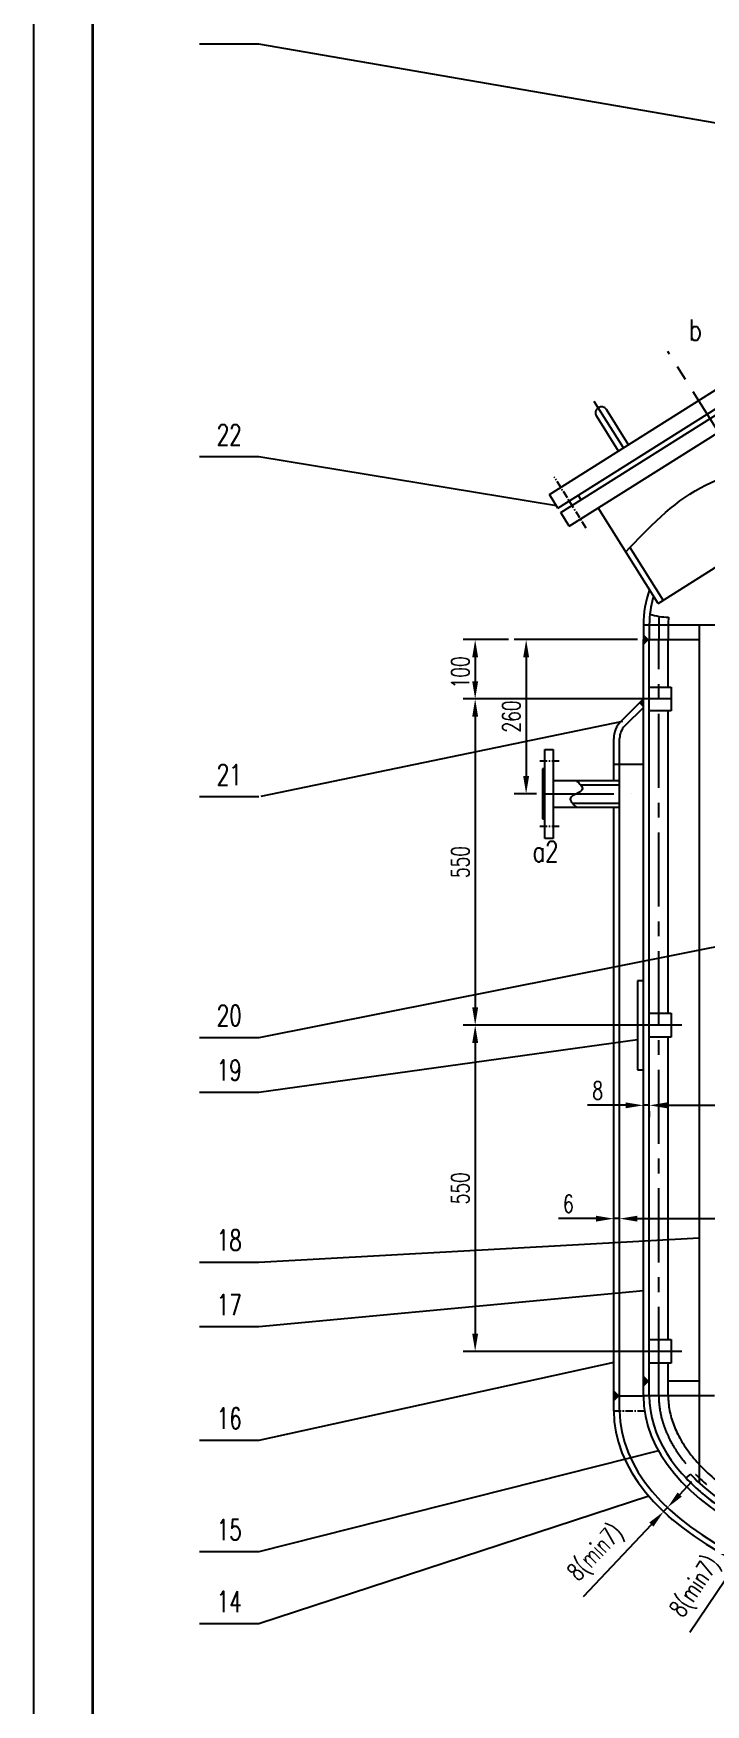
# Model space of a CAD drawing. Extents: x 92764 to 104934, y 26739 to 35166.
# Drawn here: x 98994 to 100128, y 30806 to 33624 of the extents above; entities that cross this region are included whole.
import ezdxf
from ezdxf.enums import TextEntityAlignment as Align

# ---------------------------------------------------------------- set-up
doc = ezdxf.new("R2010")
doc.units = 0
doc.header["$LTSCALE"] = 10
doc.linetypes.add('ACAD_ISO10W100', pattern=[18, 12, -3, 0, -3])
doc.linetypes.add('CENTER', pattern=[2, 1.25, -0.25, 0.25, -0.25])
for name, color, linetype in [('2', 1, 'Continuous'), ('HGJ', 1, 'Continuous'), ('HGJX', 2, 'CENTER'), ('hgjy', 7, 'Continuous'), ('K1', 4, 'Continuous'), ('RENK', 7, 'Continuous'), ('sb', 1, 'Continuous'), ('sbx', 2, 'CENTER'), ('sby', 5, 'Continuous'), ('tank', 1, 'Continuous'), ('tankx', 2, 'ACAD_ISO10W100'), ('tanky', 7, 'Continuous')]:
    doc.layers.add(name, color=color, linetype=linetype)
doc.styles.add('hzfs', font='simplex.shx', dxfattribs={"width": 0.7, "bigfont": 'hzfs.shx'})
doc.dimstyles.new('PVCAD$0', dxfattribs={"dimscale": 10, "dimtxt": 3, "dimasz": 3, "dimexe": 2, "dimexo": 1, "dimgap": 1, "dimtad": 1, "dimdec": 0, "dimzin": 0, "dimdsep": 46, "dimtxsty": 'hzfs', "dimcen": 0, "dimclrd": 4, "dimclre": 4, "dimclrt": 7, "dimadec": 0, "dimazin": 0, "dimtfac": 0.7, "dimtmove": 0, "dimatfit": 0, "dimfxl": 0, "dimarcsym": 0})

# ---------------------------------------------------------------- blocks, each defined once
blk = doc.blocks.new('*D54')
at = {"color": 4, "lineweight": -2}
for p, q in [((100013, 32601.5), (99805.3, 32601.5)), ((99825.3, 32571.5), (99825.3, 32371.5)), ((99843, 32341.5), (99805.3, 32341.5))]:
    blk.add_line(p, q, dxfattribs=at)
at = {"color": 4}
for points in [[(99820.3, 32571.5), (99830.3, 32571.5), (99825.3, 32601.5)], [(99820.3, 32371.5), (99830.3, 32371.5), (99825.3, 32341.5)]]:
    blk.add_solid(points, dxfattribs=at)
at = {"layer": 'DEFPOINTS', "color": 0}
for p in [(100023, 32601.5), (99825.3, 32341.5), (99853, 32341.5)]:
    blk.add_point(p, dxfattribs=at)
at = {"color": 7, "insert": (99800.3, 32472), "char_height": 30, "attachment_point": 5, "rotation": 90, "style": 'hzfs'}
blk.add_mtext('260', dxfattribs=at)
blk = doc.blocks.new('*D57')
at = {"color": 4, "lineweight": -2}
for p, q in [((100234.2, 31124.6), (100250.9, 31149.5)), ((100209.1, 31105.3), (100200.8, 31110.9)), ((100203.8, 31097.5), (100195.5, 31103.1)), ((100217.4, 31099.7), (100212.1, 31091.9)), ((100195.4, 31067), (100101.5, 30927.7))]:
    blk.add_line(p, q, dxfattribs=at)
at = {"color": 4}
for points in [[(100230, 31127.4), (100238.3, 31121.8), (100217.4, 31099.7)], [(100191.2, 31069.8), (100199.5, 31064.2), (100212.1, 31091.9)]]:
    blk.add_solid(points, dxfattribs=at)
at = {"layer": 'DEFPOINTS', "color": 0}
for p in [(100212.1, 31091.9), (100212.1, 31091.9), (100217.4, 31099.7)]:
    blk.add_point(p, dxfattribs=at)
at = {"color": 7, "insert": (100112.8, 31003.3), "char_height": 30, "attachment_point": 5, "rotation": 56.0221, "style": 'hzfs'}
blk.add_mtext('8(min7)', dxfattribs=at)
blk = doc.blocks.new('*D83')
at = {"color": 4, "lineweight": -2}
for p, q in [((100033, 31826.4), (100033, 31836.4)), ((100063, 31816.4), (101303, 31816.4)), ((101333, 31826.4), (101333, 31836.4))]:
    blk.add_line(p, q, dxfattribs=at)
at = {"color": 4}
for points in [[(100063, 31821.4), (100063, 31811.4), (100033, 31816.4)], [(101303, 31821.4), (101303, 31811.4), (101333, 31816.4)]]:
    blk.add_solid(points, dxfattribs=at)
at = {"layer": 'DEFPOINTS', "color": 0}
for p in [(100033, 31816.4), (101333, 31816.4), (101333, 31816.4)]:
    blk.add_point(p, dxfattribs=at)
at = {"color": 7, "insert": (100683, 31841.4), "char_height": 30, "attachment_point": 5, "style": 'hzfs'}
blk.add_mtext('%%C1300', dxfattribs=at)
blk = doc.blocks.new('*D58')
at = {"color": 4, "lineweight": -2}
for p, q in [((99993, 31816.4), (99929, 31816.4)), ((100023, 31826.4), (100023, 31836.4)), ((100033, 31816.4), (100023, 31816.4)), ((100063, 31816.4), (100093, 31816.4)), ((100033, 31806.4), (100033, 31796.4))]:
    blk.add_line(p, q, dxfattribs=at)
at = {"color": 4}
for points in [[(99993, 31821.4), (99993, 31811.4), (100023, 31816.4)], [(100063, 31821.4), (100063, 31811.4), (100033, 31816.4)]]:
    blk.add_solid(points, dxfattribs=at)
at = {"layer": 'DEFPOINTS', "color": 0}
for p in [(100023, 31816.4), (100023, 31816.4), (100033, 31816.4)]:
    blk.add_point(p, dxfattribs=at)
at = {"color": 7, "insert": (99946, 31841.4), "char_height": 30, "attachment_point": 5, "style": 'hzfs'}
blk.add_mtext('8', dxfattribs=at)
blk = doc.blocks.new('*D84')
at = {"color": 4, "lineweight": -2}
for p, q in [((99983, 31635.3), (99983, 31645.3)), ((101383, 31635.3), (101383, 31645.3)), ((100013, 31625.3), (101353, 31625.3))]:
    blk.add_line(p, q, dxfattribs=at)
at = {"color": 4}
for points in [[(100013, 31630.3), (100013, 31620.3), (99983, 31625.3)], [(101353, 31630.3), (101353, 31620.3), (101383, 31625.3)]]:
    blk.add_solid(points, dxfattribs=at)
at = {"layer": 'DEFPOINTS', "color": 0}
for p in [(99983, 31625.3), (101383, 31625.3), (101383, 31625.3)]:
    blk.add_point(p, dxfattribs=at)
at = {"color": 7, "insert": (100683, 31650.3), "char_height": 30, "attachment_point": 5, "style": 'hzfs'}
blk.add_mtext('%%C1400', dxfattribs=at)
blk = doc.blocks.new('*D61')
at = {"color": 4, "lineweight": -2}
for p, q in [((99973, 31635.3), (99973, 31645.3)), ((99983, 31635.3), (99983, 31645.3)), ((99943, 31625.3), (99880, 31625.3)), ((99983, 31625.3), (99973, 31625.3)), ((100013, 31625.3), (100043, 31625.3))]:
    blk.add_line(p, q, dxfattribs=at)
at = {"color": 4}
for points in [[(99943, 31630.3), (99943, 31620.3), (99973, 31625.3)], [(100013, 31630.3), (100013, 31620.3), (99983, 31625.3)]]:
    blk.add_solid(points, dxfattribs=at)
at = {"layer": 'DEFPOINTS', "color": 0}
for p in [(99973, 31625.3), (99973, 31625.3), (99983, 31625.3)]:
    blk.add_point(p, dxfattribs=at)
at = {"color": 7, "insert": (99896.5, 31650.3), "char_height": 30, "attachment_point": 5, "style": 'hzfs'}
blk.add_mtext('6', dxfattribs=at)
blk = doc.blocks.new('*D144')
at = {"layer": '2', "color": 4, "lineweight": -2}
for p, q in [((100084.4, 31160.1), (100105, 31181.9)), ((100063.7, 31138.3), (100057.2, 31131.4)), ((100036.6, 31109.6), (99921.2, 30987.6)), ((100064.5, 31124.5), (100071.8, 31117.7)), ((100071, 31131.4), (100078.3, 31124.6))]:
    blk.add_line(p, q, dxfattribs=at)
at = {"layer": '2', "color": 4}
for points in [[(100080.7, 31163.5), (100088, 31156.7), (100063.7, 31138.3)], [(100033, 31113), (100040.2, 31106.2), (100057.2, 31131.4)]]:
    blk.add_solid(points, dxfattribs=at)
at = {"layer": 'DEFPOINTS', "color": 0}
for p in [(100063.7, 31138.3), (100057.2, 31131.4), (100057.2, 31131.4)]:
    blk.add_point(p, dxfattribs=at)
at = {"layer": '2', "color": 7, "insert": (99944.7, 31060.3), "char_height": 30, "attachment_point": 5, "rotation": 46.5976, "style": 'hzfs'}
blk.add_mtext('8(min7)', dxfattribs=at)
blk = doc.blocks.new('*D215')
at = {"color": 4, "lineweight": -2}
for p, q in [((99795.3, 32601.5), (99719.3, 32601.5)), ((99739.3, 32571.5), (99739.3, 32531.5)), ((100041.6, 32501.5), (99719.3, 32501.5))]:
    blk.add_line(p, q, dxfattribs=at)
at = {"color": 4}
for points in [[(99734.3, 32571.5), (99744.3, 32571.5), (99739.3, 32601.5)], [(99734.3, 32531.5), (99744.3, 32531.5), (99739.3, 32501.5)]]:
    blk.add_solid(points, dxfattribs=at)
at = {"layer": 'DEFPOINTS', "color": 0}
for p in [(99805.3, 32601.5), (99739.3, 32501.5), (100051.6, 32501.5)]:
    blk.add_point(p, dxfattribs=at)
at = {"color": 7, "insert": (99714.3, 32546.3), "char_height": 30, "attachment_point": 5, "rotation": 90, "style": 'hzfs'}
blk.add_mtext('100', dxfattribs=at)
blk = doc.blocks.new('*D216')
at = {"color": 4, "lineweight": -2}
for p, q in [((99845.9, 32501.5), (99719.3, 32501.5)), ((99739.3, 32471.5), (99739.3, 31981.5)), ((100088, 31951.5), (99719.3, 31951.5))]:
    blk.add_line(p, q, dxfattribs=at)
at = {"color": 4}
for points in [[(99734.3, 32471.5), (99744.3, 32471.5), (99739.3, 32501.5)], [(99734.3, 31981.5), (99744.3, 31981.5), (99739.3, 31951.5)]]:
    blk.add_solid(points, dxfattribs=at)
at = {"layer": 'DEFPOINTS', "color": 0}
for p in [(99855.9, 32501.5), (99739.3, 31951.5), (100098, 31951.5)]:
    blk.add_point(p, dxfattribs=at)
at = {"color": 7, "insert": (99714.3, 32226.5), "char_height": 30, "attachment_point": 5, "rotation": 90, "style": 'hzfs'}
blk.add_mtext('550', dxfattribs=at)
blk = doc.blocks.new('*D217')
at = {"color": 4, "lineweight": -2}
for p, q in [((99729.3, 31951.5), (99719.3, 31951.5)), ((99739.3, 31921.5), (99739.3, 31431.5)), ((100088, 31401.5), (99719.3, 31401.5))]:
    blk.add_line(p, q, dxfattribs=at)
at = {"color": 4}
for points in [[(99734.3, 31921.5), (99744.3, 31921.5), (99739.3, 31951.5)], [(99734.3, 31431.5), (99744.3, 31431.5), (99739.3, 31401.5)]]:
    blk.add_solid(points, dxfattribs=at)
at = {"layer": 'DEFPOINTS', "color": 0}
for p in [(99739.3, 31951.5), (99739.3, 31401.5), (100098, 31401.5)]:
    blk.add_point(p, dxfattribs=at)
at = {"color": 7, "insert": (99714.3, 31676.5), "char_height": 30, "attachment_point": 5, "rotation": 90, "style": 'hzfs'}
blk.add_mtext('550', dxfattribs=at)

msp = doc.modelspace()

# ---------------------------------------------------------------- linework, layer by layer
msp.add_line((98994, 35166.3), (98994, 26756.3))
at = {"layer": '2'}
for p, q in [((100117, 32626.5), (100117, 31180.2)), ((100117, 32626.5), (100160.5, 32626.5)), ((100033, 32521.5), (100070.1, 32521.5)), ((100070.1, 32521.5), (100070.1, 32481.5)), ((100070.1, 32481.5), (100033, 32481.5)), ((100033, 31971.5), (100070.1, 31971.5)), ((100070.1, 31971.5), (100070.1, 31931.5)), ((100070.1, 31931.5), (100033, 31931.5)), ((100033, 31421.5), (100070.1, 31421.5)), ((100070.1, 31421.5), (100070.1, 31381.5)), ((100070.1, 31381.5), (100033, 31381.5)), ((100102.3, 31194.8), (100094.6, 31188.4))]:
    msp.add_line(p, q, dxfattribs=at)
at = {"layer": '2', "color": 0}
msp.add_arc((100069.3, 32759.6), 120.4, 252.9223, 268.2238, dxfattribs=at)
at = {"layer": '2'}
for points, knots in [([(100102.3, 31194.8), (100104.8, 31192.2), (100107.3, 31189.6), (100120.9, 31176.1), (100133.3, 31165.4), (100160.6, 31144.8), (100175.5, 31134.8), (100193.7, 31124.1), (100195.9, 31122.8), (100198.1, 31121.6)], [3.5822047, 3.5822047, 3.5822047, 3.5822047, 3.6093309, 3.6093309, 3.7262654, 3.7262654, 3.8432, 3.8432, 3.8588393, 3.8588393, 3.8588393, 3.8588393]), ([(100095.1, 31187.9), (100103.4, 31179.1), (100112.5, 31170.5), (100132.2, 31153.7), (100142.8, 31145.5), (100165.4, 31129.7), (100177.4, 31122), (100191.1, 31114), (100192.1, 31113.5), (100193.1, 31112.9)], [3.5822047, 3.5822047, 3.5822047, 3.5822047, 3.6720896, 3.6720896, 3.7619744, 3.7619744, 3.8518593, 3.8518593, 3.8588393, 3.8588393, 3.8588393, 3.8588393])]:
    msp.add_open_spline(points, degree=3, knots=knots, dxfattribs=at)
at = {"layer": 'HGJ'}
for p, q in [((99857, 32266.5), (99857, 32416.5)), ((99857, 32416.5), (99871, 32416.5)), ((99871, 32416.5), (99871, 32266.5)), ((99857, 32383.5), (99853, 32383.5)), ((99853, 32383.5), (99853, 32299.5)), ((99871, 32364), (99983, 32364)), ((99916.9, 32357), (99983, 32357)), ((99871, 32319), (99983, 32319)), ((99903, 32326), (99983, 32326)), ((99853, 32299.5), (99857, 32299.5)), ((99871, 32266.5), (99857, 32266.5))]:
    msp.add_line(p, q, dxfattribs=at)
at = {"layer": 'HGJX'}
for p, q in [((99881, 32396.5), (99847, 32396.5)), ((99881, 32286.5), (99847, 32286.5))]:
    msp.add_line(p, q, dxfattribs=at)
at = {"layer": 'hgjy'}
msp.add_spline([(99910, 32364), (99920, 32349), (99900, 32334), (99910, 32319)], degree=3, dxfattribs=at)
at = {"layer": 'K1', "const_width": 4}
msp.add_lwpolyline([(99094, 26856.3), (99094, 34916.3), (104834, 34916.3), (104834, 26856.3)], close=True, dxfattribs=at)
at = {"layer": 'RENK', "color": 1, "linetype": 'Continuous'}
for p, q in [((99864.6, 32846.3), (100395.7, 33180.4)), ((99878.9, 32823.4), (100364.7, 33129)), ((99883.7, 32815.8), (100378.4, 33127)), ((99898.1, 32792.9), (100429.2, 33127.1)), ((99980.9, 32919.5), (99943.7, 32978.7)), ((99997.9, 32930.1), (99960.6, 32989.4)), ((100048, 32662.7), (100454.2, 32918.3)), ((99878.9, 32823.4), (99864.6, 32846.3)), ((99918.1, 32837.4), (99913.3, 32845)), ((99898.1, 32792.9), (99883.7, 32815.8)), ((100048, 32662.7), (99946.8, 32823.6)), ((100056.4, 32668.1), (100000.3, 32757.3))]:
    msp.add_line(p, q, dxfattribs=at)
at = {"layer": 'RENK', "color": 2, "linetype": 'CENTER'}
msp.add_line((99926.7, 32789.7), (99872.8, 32875.5), dxfattribs=at)
at = {"layer": 'RENK', "color": 1, "linetype": 'Continuous'}
msp.add_arc((99952.1, 32984.1), 10, 32.1765, 212.1765, dxfattribs=at)
at = {"layer": 'RENK'}
msp.add_spline([(99993.2, 32749.7), (100119.2, 32857.5), (100260.7, 32918), (100386.7, 33025.8)], degree=3, dxfattribs=at)
at = {"layer": 'sb'}
for p, q in [((100023, 32501.5), (99984.7, 32463.2)), ((100023, 32487.4), (99991.8, 32456.2)), ((99973, 32364), (99973, 32434.9)), ((99983, 31301.5), (99983, 32434.9)), ((99973, 32391.5), (100023, 32391.5)), ((99973, 31301.5), (99973, 32319)), ((99973, 31326.5), (100023, 31326.5))]:
    msp.add_line(p, q, dxfattribs=at)
for radius in [40, 30]:
    msp.add_arc((100013, 32434.9), radius, 135, 180, dxfattribs=at)
for major_axis, ratio, end_param in [((710, 0), 0.507042, 4.680694), ((700, 0), 0.5, 4.712389)]:
    msp.add_ellipse((100683, 31301.5), major_axis=major_axis, ratio=ratio, start_param=3.141593, end_param=end_param, dxfattribs=at)
at = {"layer": 'sbx'}
msp.add_line((99973, 31301.5), (100024.8, 31301.5), dxfattribs=at)
at = {"layer": 'sby'}
for points in [[(100023, 32487.4), (100023, 32501.5), (100015.9, 32494.4)], [(99983, 31326.5), (99973, 31336.5), (99973, 31316.5)]]:
    msp.add_solid(points, dxfattribs=at)
at = {"layer": 'tank'}
for p, q in [((100023, 32626.5), (100023, 32601.5)), ((100023, 32601.5), (100117, 32601.5)), ((100023, 31351.5), (100023, 32601.5)), ((100033, 32626.5), (100033, 32601.5)), ((100033, 31351.5), (100033, 32601.5)), ((100065, 32626.5), (100065, 32601.5)), ((100065, 32521.5), (100065, 32601.5)), ((100065, 31971.5), (100065, 32481.5)), ((100023, 32026.5), (100013, 32026.5)), ((100013, 32026.5), (100013, 31876.5)), ((100065, 31421.5), (100065, 31931.5)), ((100013, 31876.5), (100023, 31876.5)), ((100065, 31351.5), (100065, 31381.5)), ((100023, 31326.5), (100023, 31351.5)), ((100033, 31326.5), (100033, 31351.5)), ((100065, 31326.5), (100065, 31351.5)), ((100117, 31351.5), (100065, 31351.5))]:
    msp.add_line(p, q, dxfattribs=at)
for centre, major_axis, ratio, start_param, end_param in [((100683, 32626.5), (-660, 0), 0.507576, 6.105071, 6.283185), ((100683, 32626.5), (-650, 0), 0.5, 6.133423, 6.283185), ((100683, 31326.5), (660, 0), 0.507576, 3.141593, 4.712389), ((100683, 31326.5), (650, 0), 0.5, 3.141593, 5.537489)]:
    msp.add_ellipse(centre, major_axis=major_axis, ratio=ratio, start_param=start_param, end_param=end_param, dxfattribs=at)
msp.add_open_spline([(100065.6, 32639.3), (100065.2, 32635), (100065, 32630.8), (100065, 32626.5)], degree=3, dxfattribs=at)
msp.add_open_spline([(100065, 31326.5), (100065, 31318.4), (100065.7, 31310.2), (100068.8, 31293.9), (100071.1, 31285.6), (100077.4, 31269.1), (100081.3, 31260.8), (100091, 31244.1), (100096.6, 31235.7), (100109.7, 31219.1), (100117.1, 31210.8), (100133.7, 31194.4), (100142.8, 31186.4), (100162.7, 31170.5), (100173.5, 31162.8), (100196.7, 31147.7), (100209, 31140.4), (100235.2, 31126.4), (100249, 31119.6), (100284, 31104), (100305.9, 31095.4), (100345.5, 31082.1), (100362.5, 31076.9), (100380, 31072.1)], degree=3, knots=[3.141593, 3.141593, 3.141593, 3.141593, 3.235217, 3.235217, 3.32884, 3.32884, 3.422464, 3.422464, 3.516088, 3.516088, 3.609712, 3.609712, 3.703336, 3.703336, 3.79696, 3.79696, 3.890584, 3.890584, 3.984208, 3.984208, 4.117556, 4.117556, 4.212863, 4.212863, 4.212863, 4.212863], dxfattribs=at)
at = {"layer": 'tankx', "linetype": 'CENTER', "ltscale": 10}
for p, q in [((100280.3, 32744.1), (100064.3, 33087.4)), ((99989.4, 32924.8), (99940.1, 33003.2)), ((100023, 32626.5), (100643, 32626.5)), ((100049, 32626.5), (100049, 32601.5)), ((100049, 31351.5), (100049, 32601.5)), ((100070.1, 32501.5), (100033, 32501.5)), ((100070.1, 31951.5), (100033, 31951.5)), ((100070.1, 31401.5), (100033, 31401.5)), ((100049, 31326.5), (100049, 31351.5)), ((101343, 31326.5), (100023, 31326.5))]:
    msp.add_line(p, q, dxfattribs=at)
at = {"layer": 'tankx'}
msp.add_line((99853, 32341.5), (100004.5, 32341.5), dxfattribs=at)
at = {"layer": 'tankx', "linetype": 'CENTER', "ltscale": 10}
for points, knots in [([(100049.7, 32640.8), (100049.6, 32640.1), (100049.5, 32639.4), (100049.1, 32634.7), (100049, 32630.6), (100049, 32626.5)], [6.23435465, 6.23435465, 6.23435465, 6.23435465, 6.24141114, 6.24141114, 6.28318531, 6.28318531, 6.28318531, 6.28318531]), ([(100049, 31326.5), (100049, 31319.3), (100049.5, 31312.1), (100051.4, 31299), (100052.6, 31293.2), (100055.8, 31281.6), (100057.7, 31275.8), (100062.2, 31264.1), (100064.9, 31258.3), (100073.4, 31241.9), (100080.1, 31231.3), (100096, 31210.4), (100105.1, 31200.1), (100125.8, 31179.9), (100137.3, 31170), (100162.5, 31150.9), (100176.2, 31141.6), (100205.7, 31123.8), (100221.5, 31115.3), (100254.9, 31099.2), (100272.5, 31091.5), (100309.5, 31077.2), (100328.7, 31070.6), (100368.7, 31058.4), (100389.3, 31052.8), (100431.8, 31042.9), (100453.6, 31038.5), (100481.8, 31033.7), (100487.9, 31032.7), (100494, 31031.7)], [3.141593, 3.141593, 3.141593, 3.141593, 3.215433, 3.215433, 3.275124, 3.275124, 3.334815, 3.334815, 3.394505, 3.394505, 3.504408, 3.504408, 3.61431, 3.61431, 3.724212, 3.724212, 3.834114, 3.834114, 3.944016, 3.944016, 4.053918, 4.053918, 4.16382, 4.16382, 4.273722, 4.273722, 4.383625, 4.383625, 4.413518, 4.413518, 4.413518, 4.413518])]:
    msp.add_open_spline(points, degree=3, knots=knots, dxfattribs=at)
at = {"layer": 'tanky'}
for p, q in [((99374.4, 33605.5), (99274.4, 33605.5)), ((100493.2, 33412.5), (99374.4, 33605.5)), ((99374.4, 32909.5), (99274.4, 32909.5)), ((99876.4, 32827.4), (99374.4, 32909.5)), ((99988.1, 32463.8), (99377.8, 32336.8)), ((99374.4, 32336.3), (99274.4, 32336.3)), ((100643, 32182.8), (99374.4, 31930.3)), ((99374.4, 31930.3), (99274.4, 31930.3)), ((100013, 31926.9), (99374.4, 31838.1)), ((99374.4, 31838.1), (99274.4, 31838.1)), ((100117, 31592.7), (99374.4, 31551.6)), ((99374.4, 31551.6), (99274.4, 31551.6)), ((100023, 31503.8), (99374.4, 31442.7)), ((99374.4, 31442.7), (99274.4, 31442.7)), ((99973, 31382.7), (99374.4, 31251.2)), ((99374.4, 31251.2), (99274.4, 31251.2)), ((100048.8, 31233.8), (99374.4, 31063.3)), ((100032, 31157.7), (99374.4, 30942)), ((99374.4, 31063.3), (99274.4, 31063.3)), ((99374.4, 30942), (99274.4, 30942))]:
    msp.add_line(p, q, dxfattribs=at)
for points in [[(100033, 32601.5), (100023, 32611.5), (100023, 32591.5)], [(100033, 31351.5), (100023, 31361.5), (100023, 31341.5)]]:
    msp.add_solid(points, dxfattribs=at)

# ---------------------------------------------------------------- texts
at = {"layer": 'hgjy', "style": 'hzfs', "width": 0.75}
for s, p in [('b', (100110.7, 33123.6)), ('a2', (99857.9, 32244.4))]:
    msp.add_text(s, height=35, dxfattribs=at).set_placement(p, align=Align.MIDDLE)
at = {"layer": 'tanky', "style": 'hzfs', "width": 0.7}
for s, p in [('22', (99324.4, 32929.5)), ('21', (99324.4, 32356.3)), ('20', (99324.4, 31950.3)), ('19', (99324.4, 31858.1)), ('18', (99324.4, 31571.6)), ('17', (99324.4, 31462.7)), ('16', (99324.4, 31271.2)), ('15', (99324.4, 31083.3)), ('14', (99324.4, 30962))]:
    msp.add_text(s, height=35, dxfattribs=at).set_placement(p, align=Align.CENTER)

# ---------------------------------------------------------------- dimensions: what is measured, and where the dimension line sits
for base, p1, p2, picture, middle in [((99739.3, 32501.5), (99805.3, 32601.5), (100051.6, 32501.5), '*D215', (99739.3, 32546.3)), ((99825.3, 32341.5), (100023, 32601.5), (99853, 32341.5), '*D54', (99825.3, 32472))]:
    dim = msp.add_linear_dim(base=base, p1=p1, p2=p2, angle=90, dimstyle='PVCAD$0')
    dim.commit()
    dim.dimension.update_dxf_attribs({"geometry": picture, "text_midpoint": middle, "dimtype": 160})
for base, p1, p2, picture, middle in [((99739.3, 31951.5), (99855.9, 32501.5), (100098, 31951.5), '*D216', (99714.3, 32226.5)), ((99739.3, 31401.5), (99739.3, 31951.5), (100098, 31401.5), '*D217', (99714.3, 31676.5))]:
    dim = msp.add_linear_dim(base=base, p1=p1, p2=p2, angle=90, dimstyle='PVCAD$0')
    dim.commit()
    dim.dimension.update_dxf_attribs({"geometry": picture, "text_midpoint": middle})
for base, p1, p2, text, picture, middle in [((100023, 31816.4), (100033, 31816.4), (100023, 31816.4), '8', '*D58', (99946, 31841.4)), ((101333, 31816.4), (100033, 31816.4), (101333, 31816.4), '%%C<>', '*D83', (100683, 31841.4)), ((99973, 31625.3), (99983, 31625.3), (99973, 31625.3), '6', '*D61', (99896.5, 31650.3)), ((101383, 31625.3), (99983, 31625.3), (101383, 31625.3), '%%C<>', '*D84', (100683, 31650.3))]:
    dim = msp.add_linear_dim(base=base, p1=p1, p2=p2, text=text, dimstyle='PVCAD$0')
    dim.commit()
    dim.dimension.update_dxf_attribs({"geometry": picture, "text_midpoint": middle})
dim = msp.add_aligned_dim(p1=(100217.4, 31099.7), p2=(100212.1, 31091.9), distance=0, text='8(min7)', dimstyle='PVCAD$0')
dim.commit()
dim.dimension.update_dxf_attribs({"geometry": '*D57', "text_midpoint": (100112.8, 31003.3)})
at = {"layer": '2'}
dim = msp.add_aligned_dim(p1=(100063.7, 31138.3), p2=(100057.2, 31131.4), distance=0, text='8(min7)', dimstyle='PVCAD$0', dxfattribs=at)
dim.commit()
dim.dimension.update_dxf_attribs({"geometry": '*D144', "text_midpoint": (99944.7, 31060.3)})

doc.saveas('drawing.dxf')
